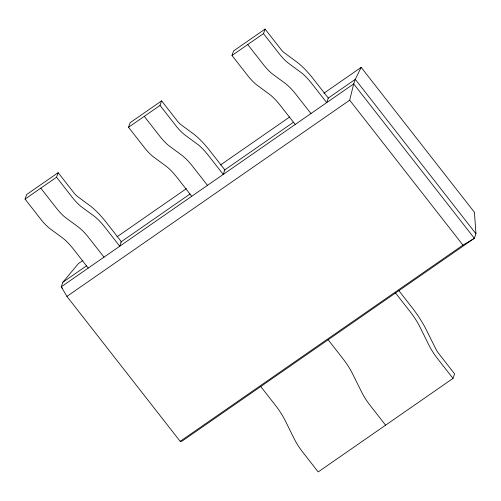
<?xml version="1.0" encoding="UTF-8"?>
<svg xmlns="http://www.w3.org/2000/svg" width="501" height="501" viewBox="0 0 501 501"><rect width="100%" height="100%" fill="white"/><g stroke="black" fill="none" stroke-linecap="round" stroke-linejoin="round"><path stroke-width="0.75" d="M66.915 296.404L349.685 100.187L353.687 83.892L355.284 79.333L361.183 67.359L474.447 212.299L475.95 233.742L474.353 238.301L181.926 441.218L180.178 441.337L66.915 296.404L61.26 286.81L62.857 282.251L78.413 263.576L82.909 260.457M88.257 268.079L73.49 249.185A27.442 7.678 55.2 0 0 62.293 237.731L50.269 228.888A23.585 6.601 55.2 0 1 40.644 219.043L25.05 199.085L26.647 194.526L58.141 172.67L74.06 193.035A9.319 2.611 55.2 0 0 77.248 196.298L90.863 206.356A41.708 11.673 55.2 0 1 105.135 220.954L121.342 241.67L119.745 246.229L104.985 227.335A27.442 7.678 55.2 0 0 93.787 215.875L81.763 207.038A23.585 6.601 55.2 0 1 72.138 197.187L56.544 177.229L58.141 172.67M191.733 196.279L176.966 177.385A27.442 7.678 55.2 0 0 165.768 165.931L153.744 157.089A23.585 6.601 55.2 0 1 144.119 147.238L128.525 127.279L130.122 122.72L161.61 100.87L177.536 121.229A9.319 2.611 55.2 0 0 180.723 124.492L194.338 134.55A41.708 11.673 55.2 0 1 208.61 149.154L224.817 169.864L223.221 174.423L208.46 155.535A27.442 7.678 55.2 0 0 197.262 144.075L185.238 135.232A23.585 6.601 55.2 0 1 175.613 125.388L160.019 105.429L161.61 100.87M295.202 124.473L280.441 105.586A27.442 7.678 55.2 0 0 269.244 94.125L257.22 85.283A23.585 6.601 55.2 0 1 247.594 75.438L232.001 55.479L233.598 50.92L265.085 29.071L281.005 49.43A9.319 2.611 55.2 0 0 284.199 52.693L297.813 62.75A41.708 11.673 55.2 0 1 312.079 77.348L328.293 98.064L326.696 102.624L311.929 83.73A27.442 7.678 55.2 0 0 300.732 72.276L288.714 63.433A23.585 6.601 55.2 0 1 279.088 53.582L263.488 33.623L265.085 29.071M260.745 386.522L275.512 405.415A27.442 7.678 55.2 0 1 285.32 420.84L294.181 438.719A23.585 6.601 55.2 0 0 302.61 451.977L318.204 471.929L452.992 378.405L454.589 373.846L438.669 353.468A9.319 2.611 55.2 0 1 435.876 349.078L425.825 328.844A41.708 11.673 55.2 0 0 413.325 309.192L398.571 290.279M25.05 199.085L56.544 177.229M128.525 127.279L160.019 105.429M232.001 55.479L263.488 33.623M116.971 236.823L186.378 188.658M220.44 165.023L289.847 116.865M323.909 93.224L361.183 67.359M62.857 282.251L86.642 265.749M120.703 242.115L190.111 193.95M224.179 170.315L293.586 122.15M328.293 98.064L355.284 79.333L475.95 233.742M180.178 441.337L462.949 245.121L474.353 238.301L353.687 83.892L61.26 286.81L62.706 288.657M349.685 100.187L462.949 245.121M310.952 113.552L296.185 94.658A27.442 7.678 55.2 0 0 284.988 83.197L272.964 74.361A23.585 6.601 55.2 0 1 263.338 64.51L247.745 44.551M395.533 292.991L410.3 311.885A27.442 7.678 55.2 0 1 420.107 327.31L428.962 345.189A23.585 6.601 55.2 0 0 437.398 358.447L452.992 378.405M207.477 185.351L192.71 166.457A27.442 7.678 55.2 0 0 181.512 155.003L169.488 146.16A23.585 6.601 55.2 0 1 159.869 136.31L144.269 116.357M328.142 339.759L342.903 358.653A27.442 7.678 55.2 0 1 352.71 374.072L361.572 391.951A23.585 6.601 55.2 0 0 370.001 405.209L385.601 425.167M104.001 257.157L89.234 238.263A27.442 7.678 55.2 0 0 78.037 226.803L66.019 217.96A23.585 6.601 55.2 0 1 56.394 208.115L40.794 188.157"/></g></svg>
